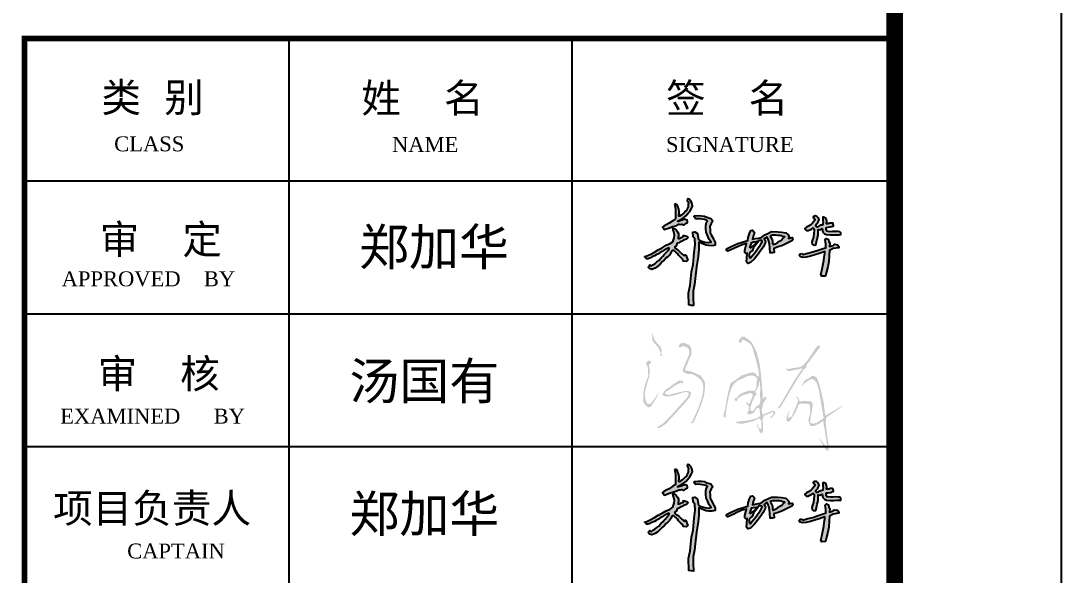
# Model space of a CAD drawing. Extents: x -2746917 to -971774, y -3334247 to -3250358.
# Drawn here: x -2447746 to -2441503, y -3306509 to -3303185 of the extents above; entities that cross this region are included whole.
import ezdxf

# ---------------------------------------------------------------- set-up
doc = ezdxf.new("R2010")
doc.units = 0
doc.header["$LTSCALE"] = 1000
doc.header["$MEASUREMENT"] = 0
doc.layers.get('0').update_dxf_attribs({"linetype": 'CONTINUOUS'})
for name, color, linetype in [('HATCH', 254, 'CONTINUOUS'), ('PUB_TEXT', 7, 'CONTINUOUS'), ('PUB_TITLE', 4, 'CONTINUOUS')]:
    doc.layers.add(name, color=color, linetype=linetype)
doc.layers.add('yichutu', color=7, linetype='CONTINUOUS', true_color=0xffffff, plot=False)
doc.styles.add('GHF', font='times.ttf')
doc.styles.add('STYLE1', font='simhei.ttf', dxfattribs={"width": 0.8})

# ---------------------------------------------------------------- blocks, each defined once
blk = doc.blocks.new('yct-891-420-89100-42000-100-2004.0')
at = {"layer": 'yichutu', "color": 7, "true_color": 0xffffff}
blk.add_lwpolyline([(0, 0), (0, 42000), (89100, 42000), (89100, 0)], close=True, dxfattribs=at)
blk = doc.blocks.new('A$C1CC133F4')
h = blk.add_hatch(color=256)
h.paths.add_polyline_path([(2589, 5916), (2340, 5741), (1970, 5590), (1613, 5361), (1247, 5176), (893, 4957), (496, 4734), (190, 4594), (3, 4548), (0, 4492), (70, 4451), (167, 4336), (321, 4337), (528, 4426), (716, 4530), (886, 4599), (1056, 4691), (1264, 4797), (1420, 4925), (1619, 5013), (1789, 5136), (2022, 5254), (2221, 5359), (2258, 5319), (2221, 5165), (2108, 5044), (1888, 4817), (1800, 4715), (1677, 4560), (1512, 4425), (1295, 4161), (1114, 4047), (950, 3898), (737, 3776), (599, 3643), (523, 3700), (450, 3766), (355, 3664), (337, 3535), (441, 3424), (647, 3357), (956, 3473), (1198, 3640), (1423, 3838), (1629, 4068), (1785, 4201), (1966, 4411), (2129, 4518), (2298, 4679), (2422, 4869), (2505, 5075), (2603, 5138), (2685, 5100), (2764, 5028), (2880, 4948), (3022, 4810), (3125, 4660), (3307, 4468), (3490, 4306), (3566, 4124), (3860, 4097), (3991, 4206), (3919, 4364), (3867, 4509), (3844, 4619), (3772, 4711), (3729, 4703), (3698, 4623), (3579, 4681), (3435, 4805), (3311, 4914), (3169, 5051), (3024, 5184), (2894, 5250), (2782, 5347), (2791, 5438), (2891, 5524), (2959, 5672), (3034, 5769), (3159, 5823), (3286, 5908), (3459, 5975), (3680, 6086), (3847, 6153), (3933, 6216), (3979, 6278), (3955, 6373), (3901, 6435), (3764, 6465), (3655, 6491), (3563, 6498), (3585, 6388), (3486, 6342), (3362, 6304), (3194, 6210), (3101, 6198), (3102, 6323), (3122, 6440), (3115, 6676), (3026, 6826), (2891, 7008), (2703, 7135), (2591, 7130), (2630, 7000), (2694, 6823), (2734, 6532), (2728, 6282)])
h.paths.add_polyline_path([(3032, 7807), (3208, 7918), (3386, 8001), (3571, 8125), (3811, 8301), (4013, 8544), (4158, 8708), (4322, 8994), (4403, 9192), (4339, 9508), (4248, 9675), (4149, 9805), (4028, 9865), (3946, 9846), (3928, 9741), (3991, 9619), (4043, 9519), (4023, 9352), (3999, 9151), (3931, 8966), (3884, 8827), (3774, 8726), (3642, 8599), (3500, 8455), (3363, 8383), (3218, 8270), (3150, 8276), (3188, 8562), (3175, 8707), (3156, 8916), (3058, 9165), (2987, 9338), (2884, 9416), (2757, 9400), (2824, 9155), (2852, 8856), (2844, 8586), (2849, 8246), (2845, 8079), (2823, 7975), (2583, 7850), (2245, 7621), (1968, 7480), (1767, 7365), (1647, 7271), (1693, 7192), (1816, 7036), (1990, 7097), (2189, 7173), (2593, 7312), (2957, 7416), (3133, 7521), (3288, 7510), (3440, 7543), (3515, 7486), (3650, 7485), (3761, 7604), (3952, 7692), (3949, 7794), (3925, 7921), (3741, 7968), (3665, 7988), (3458, 7904), (3352, 7869), (3127, 7797)])
h.paths.add_polyline_path([(6146, 6555), (6062, 6744), (6037, 7017), (6025, 7330), (6131, 7598), (6298, 7799), (6184, 7997), (6116, 8064), (5746, 8182), (5534, 8281), (5256, 8312), (4950, 8335), (4582, 8301), (4569, 8225), (4658, 8082), (4729, 8020), (4899, 8041), (5128, 8028), (5301, 7996), (5512, 7956), (5707, 7911), (5800, 7860), (5725, 7709), (5641, 7425), (5641, 7101), (5691, 6792), (5839, 6440), (5962, 6127), (6136, 5880), (5910, 5827), (5565, 5883), (5106, 6016), (4980, 6112), (4902, 6445), (4872, 6665), (4623, 6837), (4451, 6803), (4490, 6369), (4632, 6197), (4664, 5636), (4555, 4908), (4461, 3802), (4317, 3138), (4184, 1888), (4043, 1160), (4080, 70), (4279, 12), (4521, 0), (4462, 724), (4489, 1331), (4601, 1948), (4651, 2519), (4797, 3603), (4925, 4557), (5002, 5180), (4992, 5863), (5122, 5801), (5267, 5739), (5428, 5676), (5694, 5589), (5933, 5548), (6204, 5543), (6509, 5598), (6510, 5829), (6446, 5975), (6408, 6084), (6350, 6174)])
h.paths.add_polyline_path([(9532, 6018), (9220, 5926), (8624, 5734), (8042, 5491), (7560, 5248), (7574, 5112), (7696, 5034), (8228, 5277), (8589, 5441), (9017, 5636), (9425, 5739), (9269, 5144), (9269, 4930), (9354, 4827), (9470, 4866), (9431, 4400), (9425, 4063), (9541, 3901), (9800, 3979), (10153, 4338), (10390, 4646), (10713, 5066), (10959, 5422), (11154, 5791), (11180, 5979), (11045, 6168), (11167, 6244), (11322, 6341), (11464, 6056), (11555, 5707), (11587, 5338), (11620, 4898), (11808, 4885), (11989, 4917), (11937, 5286), (12358, 5429), (12747, 5577), (13187, 5791), (13627, 6004), (13718, 6102), (13640, 6289), (13313, 6221), (13356, 6394), (13266, 6542), (13053, 6737), (12649, 6797), (12310, 6829), (11728, 6846), (11379, 6678), (11113, 6549), (10829, 6338), (10675, 6260), (10522, 6242), (10210, 6206), (9963, 6137), (9999, 6261), (10073, 6531), (10146, 6714), (10095, 6842), (9963, 6966), (9811, 6948), (9678, 6682), (9582, 6316)])
h.paths.add_polyline_path([(9892, 5849), (10073, 5893), (10341, 5928), (10342, 5878), (10246, 5767), (10171, 5649), (10073, 5547), (9832, 5397), (9738, 5312), (9806, 5622), (9889, 5757)], flags=16)
h.paths.add_polyline_path([(10277, 5626), (10446, 5855), (10482, 5982), (10621, 6030), (10825, 6018), (10852, 5909), (10806, 5806), (10697, 5612), (10504, 5332), (10295, 5066), (10129, 4837), (9924, 4584), (9781, 4416), (9724, 4406), (9668, 4545), (9655, 4818), (9685, 4828), (9829, 4962), (9932, 5042), (10012, 5220), (10073, 5349), (10139, 5438)], flags=16)
h.paths.add_polyline_path([(11624, 6486), (11826, 6535), (12101, 6544), (12299, 6526), (12465, 6526), (12618, 6490), (12785, 6441), (12924, 6396), (12910, 6328), (12776, 6207), (12672, 6072), (12492, 5964), (12294, 5843), (12060, 5690), (11885, 5609), (11858, 5780), (11853, 5937), (11813, 6081), (11736, 6243), (11655, 6382)], flags=16)
h.paths.add_polyline_path([(15686, 6956), (15658, 6691), (15611, 6336), (15513, 6102), (15480, 5882), (15494, 5690), (15583, 5616), (15742, 5597), (15826, 5616), (15910, 5891), (15962, 6191), (16037, 6523), (16055, 6827), (16055, 7051), (16210, 7023), (16425, 7131), (16486, 6808), (16650, 6654), (16827, 6565), (17169, 6537), (17492, 6537), (17754, 6560), (17983, 6556), (18138, 6570), (18161, 6724), (18063, 6827), (17899, 6855), (17657, 6860), (17380, 6855), (17194, 6837), (16982, 6857), (16855, 6880), (16807, 6977), (16807, 7081), (16801, 7233), (16984, 7246), (17173, 7283), (17307, 7315), (17406, 7354), (17463, 7393), (17447, 7525), (17435, 7591), (17383, 7630), (17320, 7630), (17134, 7630), (16981, 7577), (16878, 7577), (16812, 7577), (16855, 7784), (16813, 7924), (16751, 8096), (16689, 8135), (16605, 8171), (16491, 8174), (16488, 8126), (16481, 8021), (16494, 7882), (16507, 7745), (16494, 7560), (16489, 7489), (16419, 7450), (16306, 7430), (16215, 7398), (16117, 7352), (16007, 7297), (15955, 7261), (15861, 7288), (15805, 7395), (15854, 7450), (15912, 7534), (16007, 7645), (16065, 7749), (16091, 7807), (16137, 7924), (16124, 8028), (16042, 8116), (16003, 8184), (15922, 8259), (15870, 8278), (15786, 8295), (15743, 8295), (15639, 8252), (15595, 8231), (15581, 8167), (15640, 8127), (15724, 8045), (15745, 7940), (15727, 7866), (15534, 7644), (15366, 7487), (15163, 7340), (14971, 7249), (14832, 7122), (14864, 7001), (14986, 6936), (15132, 6941), (15269, 7012), (15432, 7078), (15546, 7179), (15633, 7166), (15677, 7089)])
h.paths.add_polyline_path([(16159, 4835), (16661, 5009), (16675, 4846), (16620, 4484), (16582, 4162), (16488, 3706), (16405, 3239), (16301, 2877), (16405, 2711), (16737, 2731), (16810, 3125), (16945, 3602), (17038, 4069), (17069, 4649), (17090, 5095), (17453, 5272), (17961, 5354), (17951, 5469), (17837, 5634), (17567, 5676), (17432, 5572), (17111, 5458), (17121, 5780), (17038, 5925), (17007, 6132), (16810, 6215), (16696, 6111), (16716, 5914), (16748, 5686), (16748, 5354), (16519, 5292), (16063, 5137), (15554, 4971), (15098, 4857), (14631, 4722), (14507, 4815), (14383, 4790), (14306, 4672), (14388, 4535), (14602, 4453), (14944, 4484), (15347, 4586), (15751, 4708)])
for points in [[(2757, 9400), (2824, 9155), (2852, 8856), (2844, 8586), (2849, 8246), (2845, 8079), (2823, 7975), (2583, 7850), (2245, 7621), (1968, 7480), (1767, 7365), (1647, 7271), (1693, 7192), (1816, 7036), (1990, 7097), (2189, 7173), (2593, 7312), (2957, 7416), (3133, 7521), (3288, 7510), (3440, 7543), (3515, 7486), (3650, 7485), (3761, 7604), (3952, 7692), (3949, 7794), (3925, 7921), (3741, 7968), (3665, 7988), (3458, 7904), (3352, 7869), (3127, 7797), (3032, 7807), (3208, 7918), (3386, 8001), (3571, 8125), (3811, 8301), (4013, 8544), (4158, 8708), (4322, 8994), (4403, 9192), (4339, 9508), (4248, 9675), (4149, 9805), (4028, 9865), (3946, 9846), (3928, 9741), (3991, 9619), (4043, 9519), (4023, 9352), (3999, 9151), (3931, 8966), (3884, 8827), (3774, 8726), (3642, 8599), (3500, 8455), (3363, 8383), (3218, 8270), (3150, 8276), (3188, 8562), (3175, 8707), (3156, 8916), (3058, 9165), (2987, 9338), (2884, 9416), (2757, 9400)], [(4582, 8301), (4950, 8335), (5256, 8312), (5534, 8281), (5746, 8182), (6116, 8064), (6184, 7997), (6298, 7799), (6131, 7598), (6025, 7330), (6037, 7017), (6062, 6744), (6146, 6555), (6350, 6174), (6408, 6084), (6446, 5975), (6510, 5829), (6509, 5598), (6204, 5543), (5933, 5548), (5694, 5589), (5428, 5676), (5267, 5739), (5122, 5801), (4992, 5863), (5002, 5180), (4925, 4557), (4797, 3603), (4651, 2519), (4601, 1948), (4489, 1331), (4462, 724), (4521, 0), (4279, 12), (4080, 70), (4043, 1160), (4184, 1888), (4317, 3138), (4461, 3802), (4555, 4908), (4664, 5636), (4632, 6197), (4490, 6369), (4451, 6803), (4623, 6837), (4872, 6665), (4902, 6445), (4980, 6112), (5106, 6016), (5565, 5883), (5910, 5827), (6136, 5880), (5962, 6127), (5839, 6440), (5691, 6792), (5641, 7101), (5641, 7425), (5725, 7709), (5800, 7860), (5707, 7911), (5512, 7956), (5301, 7996), (5128, 8028), (4899, 8041), (4729, 8020), (4658, 8082), (4569, 8225), (4582, 8301)], [(15595, 8231), (15581, 8167), (15640, 8127), (15724, 8045), (15745, 7940), (15727, 7866), (15534, 7644), (15366, 7487), (15163, 7340), (14971, 7249), (14832, 7122), (14864, 7001), (14986, 6936), (15132, 6941), (15269, 7012), (15432, 7078), (15546, 7179), (15633, 7166), (15677, 7089), (15686, 6956), (15658, 6691), (15611, 6336), (15513, 6102), (15480, 5882), (15494, 5690), (15583, 5616), (15742, 5597), (15826, 5616), (15910, 5891), (15962, 6191), (16037, 6523), (16055, 6827), (16055, 7051), (16210, 7023), (16425, 7131), (16486, 6808), (16650, 6654), (16827, 6565), (17169, 6537), (17492, 6537), (17754, 6560), (17983, 6556), (18138, 6570), (18161, 6724), (18063, 6827), (17899, 6855), (17657, 6860), (17380, 6855), (17194, 6837), (16982, 6857), (16855, 6880), (16807, 6977), (16807, 7081), (16802, 7198), (16826, 7235), (16984, 7246), (17173, 7283), (17307, 7315), (17406, 7354), (17463, 7393), (17447, 7525), (17435, 7591), (17383, 7630), (17320, 7630), (17187, 7630), (17134, 7630), (17028, 7594), (16954, 7577), (16878, 7577), (16812, 7577), (16855, 7784), (16813, 7924), (16751, 8096), (16689, 8135), (16605, 8171), (16491, 8174), (16488, 8126), (16481, 8021), (16494, 7882), (16507, 7745), (16494, 7560), (16489, 7489), (16419, 7450), (16306, 7430), (16215, 7398), (16117, 7352), (16007, 7297), (15955, 7261), (15896, 7278), (15851, 7307), (15805, 7395), (15854, 7450), (15912, 7534), (16007, 7645), (16065, 7749), (16091, 7807), (16137, 7924), (16124, 8028), (16124, 8028), (16042, 8116), (16003, 8184), (16003, 8184), (15922, 8259), (15870, 8278), (15786, 8295), (15743, 8295), (15743, 8295), (15639, 8252), (15595, 8231)], [(3, 4548), (190, 4594), (496, 4734), (893, 4957), (1247, 5176), (1613, 5361), (1970, 5590), (2340, 5741), (2589, 5916), (2728, 6282), (2734, 6532), (2694, 6823), (2630, 7000), (2630, 7000), (2591, 7130), (2703, 7135), (2891, 7008), (3026, 6826), (3115, 6676), (3122, 6440), (3102, 6323), (3101, 6198), (3194, 6210), (3362, 6304), (3486, 6342), (3585, 6388), (3563, 6498), (3655, 6491), (3764, 6465), (3901, 6435), (3955, 6373), (3979, 6278), (3933, 6216), (3847, 6153), (3680, 6086), (3459, 5975), (3286, 5908), (3159, 5823), (3034, 5769), (2959, 5672), (2891, 5524), (2791, 5438), (2782, 5347), (2894, 5250), (3024, 5184), (3169, 5051), (3311, 4914), (3435, 4805), (3579, 4681), (3698, 4623), (3729, 4703), (3772, 4711), (3844, 4619), (3867, 4509), (3919, 4364), (3991, 4206), (3860, 4097), (3566, 4124), (3490, 4306), (3307, 4468), (3125, 4660), (3022, 4810), (2880, 4948), (2764, 5028), (2685, 5100), (2603, 5138), (2505, 5075), (2422, 4869), (2298, 4679), (2129, 4518), (1966, 4411), (1785, 4201), (1629, 4068), (1423, 3838), (1198, 3640), (956, 3473), (647, 3357), (441, 3424), (337, 3535), (355, 3664), (450, 3766), (523, 3700), (599, 3643), (737, 3776), (950, 3898), (1114, 4047), (1295, 4161), (1512, 4425), (1677, 4560), (1800, 4715), (1888, 4817), (2108, 5044), (2221, 5165), (2258, 5319), (2221, 5359), (2022, 5254), (1789, 5136), (1619, 5013), (1420, 4925), (1264, 4797), (1056, 4691), (886, 4599), (716, 4530), (528, 4426), (321, 4337), (167, 4336), (70, 4451), (0, 4492), (3, 4548)], [(7560, 5248), (8042, 5491), (8624, 5734), (9220, 5926), (9532, 6018), (9582, 6316), (9678, 6682), (9811, 6948), (9963, 6966), (10095, 6842), (10146, 6714), (10073, 6531), (9999, 6261), (9963, 6137), (10210, 6206), (10522, 6242), (10675, 6260), (10829, 6338), (11113, 6549), (11379, 6678), (11728, 6846), (12310, 6829), (12649, 6797), (13053, 6737), (13266, 6542), (13356, 6394), (13313, 6221), (13640, 6289), (13718, 6102), (13627, 6004), (13187, 5791), (12747, 5577), (12358, 5429), (11937, 5286), (11989, 4917), (11808, 4885), (11620, 4898), (11587, 5338), (11555, 5707), (11464, 6056), (11322, 6341), (11167, 6244), (11045, 6168), (11180, 5979), (11154, 5791), (10959, 5422), (10713, 5066), (10390, 4646), (10153, 4338), (9800, 3979), (9541, 3901), (9425, 4063), (9431, 4400), (9470, 4866), (9354, 4827), (9269, 4930), (9269, 5144), (9425, 5739), (9017, 5636), (8589, 5441), (8228, 5277), (7696, 5034), (7574, 5112), (7560, 5248)], [(9655, 4818), (9668, 4545), (9724, 4406), (9781, 4416), (9924, 4584), (10129, 4837), (10295, 5066), (10504, 5332), (10697, 5612), (10806, 5806), (10852, 5909), (10826, 6013), (10777, 6021), (10621, 6030), (10482, 5982), (10446, 5855), (10277, 5626), (10139, 5438), (10073, 5349), (10012, 5220), (9932, 5042), (9829, 4962), (9685, 4828), (9655, 4818)], [(9738, 5312), (9806, 5622), (9889, 5757), (9892, 5849), (10073, 5893), (10341, 5928), (10342, 5878), (10246, 5767), (10171, 5649), (10073, 5547), (9832, 5397), (9738, 5312)], [(11624, 6486), (11826, 6535), (12101, 6544), (12299, 6526), (12465, 6526), (12618, 6490), (12785, 6441), (12924, 6396), (12910, 6328), (12776, 6207), (12672, 6072), (12492, 5964), (12294, 5843), (12060, 5690), (11885, 5609), (11858, 5780), (11853, 5937), (11813, 6081), (11736, 6243), (11655, 6382), (11624, 6486)], [(14507, 4815), (14631, 4722), (15098, 4857), (15554, 4971), (16063, 5137), (16519, 5292), (16748, 5354), (16748, 5686), (16716, 5914), (16696, 6111), (16810, 6215), (17007, 6132), (17038, 5925), (17121, 5780), (17111, 5458), (17432, 5572), (17567, 5676), (17837, 5634), (17951, 5469), (17961, 5354), (17453, 5272), (17090, 5095), (17069, 4649), (17038, 4069), (16945, 3602), (16810, 3125), (16737, 2731), (16405, 2711), (16301, 2877), (16405, 3239), (16488, 3706), (16582, 4162), (16620, 4484), (16675, 4846), (16661, 5009), (16159, 4835), (15751, 4708), (15347, 4586), (14944, 4484), (14602, 4453), (14388, 4535), (14306, 4672), (14383, 4790), (14507, 4815)]]:
    blk.add_lwpolyline(points)
blk = doc.blocks.new('A$C440D491C')
at = {"layer": 'HATCH'}
h = blk.add_hatch(color=256, dxfattribs=at)
h.paths.add_polyline_path([(87600, 10840.2), (87594, 10836.9), (87575.1, 10825.5), (87556.2, 10812), (87543.1, 10794.7), (87545.4, 10807.3), (87559, 10829.2), (87592.4, 10848.8), (87601.5, 10856.8), (87612.3, 10859.2), (87630.8, 10851.4), (87638.8, 10836.6), (87644.8, 10817.6), (87652.9, 10795), (87675.5, 10694.9), (87681, 10643.2), (87686, 10620.6), (87786.4, 10679.9), (87784.1, 10674.1), (87692.8, 10610.7), (87689.4, 10602.3), (87687.2, 10576.6), (87692.3, 10527.1), (87698, 10483), (87705.7, 10431.3), (87704.7, 10415.9), (87698.6, 10409.3), (87687.9, 10416.4), (87640.5, 10493.4), (87688, 10436.7), (87696.1, 10438.5), (87671.7, 10589), (87650.6, 10574.2), (87631.4, 10564.3), (87614, 10557.7), (87594.8, 10559.1), (87587.1, 10576.9), (87582.8, 10594.4), (87591.2, 10622.7), (87594.7, 10645.6), (87593.2, 10666), (87589.7, 10687.2), (87572.7, 10692.8), (87542.1, 10692.6), (87524.8, 10687.6), (87515.1, 10663.2), (87503.8, 10637.7), (87486.5, 10611.2), (87474.8, 10591.6), (87463.3, 10582.6), (87451.2, 10590.8), (87453.1, 10608.1), (87457.8, 10630), (87472.6, 10658.6), (87460.9, 10620.8), (87463.7, 10605), (87482.4, 10615.1), (87501.2, 10658), (87514.2, 10687.8), (87520.4, 10709.1), (87520.2, 10717.1), (87510.6, 10730), (87507.6, 10736.8), (87522.2, 10726.5), (87527, 10714.4), (87531.2, 10703.7), (87550.2, 10708.6), (87566.2, 10709), (87582.5, 10705.9), (87598.3, 10705.8), (87606.6, 10696.9), (87609.8, 10680.9), (87605.3, 10668), (87604.7, 10649.5), (87598.5, 10622.6), (87595.5, 10600.7), (87593.3, 10586.8), (87595.9, 10576.2), (87611.1, 10571.8), (87632.4, 10576.9), (87674.3, 10605.5), (87652.9, 10735), (87646.8, 10771.4), (87637.6, 10800.4), (87633.9, 10813.8), (87626.1, 10824.2), (87618.3, 10832.9), (87605.5, 10840.7)])
h.paths.add_polyline_path([(87631.2, 11002.5), (87651.7, 11029.8), (87652.3, 11040.5), (87638.7, 11040.8), (87622.3, 11019), (87607.8, 10995.6), (87577.6, 10951.9), (87555.1, 10925.6), (87535.9, 10911.9), (87495.9, 10906.3), (87460.7, 10899.7), (87445, 10903.4), (87452.6, 10894.3), (87463.5, 10887.5), (87530.2, 10899.6), (87548.7, 10905.1), (87503.5, 10839), (87456.8, 10760.6), (87420.4, 10697.1), (87397.2, 10662.5), (87410.7, 10665.4), (87438.3, 10708.4), (87517.7, 10841.5), (87555.7, 10898.1), (87567.2, 10906), (87572.3, 10924.1)])
h.paths.add_polyline_path([(87247.3, 10646.3), (87237, 10648.8), (87234.6, 10668.7), (87246, 10701.5), (87262.6, 10740.4), (87270.5, 10745.4), (87272.1, 10753.4), (87266.9, 10758.2), (87261.3, 10760.4), (87271.6, 10775.3), (87279.8, 10790.5), (87285.2, 10804), (87289, 10832.8), (87291.4, 10818.3), (87295.4, 10779.4), (87291.5, 10749), (87295.5, 10715.4), (87291.6, 10692.1), (87278.4, 10679.4), (87268.2, 10674.3), (87264.2, 10665.6), (87255.9, 10654.2)], flags=16)
h.paths.add_polyline_path([(87183.8, 11064.8), (87179.8, 11058.6), (87167.7, 11058.2), (87165.8, 11073), (87174.8, 11083.9), (87184.8, 11094.5), (87200.3, 11093), (87227.3, 11073.5), (87247.2, 11053.1), (87272.1, 11003.2), (87281.4, 10967.8), (87292.6, 10917.7), (87302, 10829.7), (87309.5, 10742), (87307.6, 10716.7), (87321.9, 10732.7), (87334, 10727.4), (87324.6, 10714.4), (87313.1, 10695.9), (87308, 10676.5), (87303.4, 10655.8), (87304.1, 10637.7), (87310.8, 10625.6), (87351.1, 10644.1), (87363.9, 10648.5), (87379.7, 10647.4), (87384.9, 10638), (87380.9, 10628.1), (87372.5, 10618.8), (87359.7, 10607.7), (87347.9, 10605.6), (87358.4, 10615), (87370.5, 10627), (87376.5, 10636.7), (87366.9, 10641.5), (87315.3, 10618.6), (87311.6, 10606.4), (87306.5, 10588.7), (87311, 10571.8), (87309.5, 10555), (87311.8, 10541.9), (87309.3, 10528.3), (87306.2, 10518.2), (87300.9, 10513.2), (87289.7, 10525.2), (87286.8, 10535.8), (87280, 10551.7), (87275.6, 10563.3), (87269.6, 10579.3), (87282.2, 10559.8), (87287.2, 10545.1), (87298.3, 10539.7), (87302.6, 10550.7), (87300.1, 10569.1), (87299.6, 10585.8), (87294.2, 10601.6), (87283.6, 10603.5), (87272.1, 10595.8), (87261.7, 10591), (87240.2, 10584.5), (87225.4, 10580.5), (87206.9, 10576.5), (87185.4, 10571), (87165, 10573), (87150.3, 10577.4), (87145.9, 10582), (87156.2, 10584), (87178.4, 10586.5), (87200.4, 10588.6), (87232.8, 10593.1), (87266.3, 10601.4), (87294.2, 10617.1), (87291.9, 10635), (87290.3, 10655.9), (87286.5, 10668.7), (87274.1, 10665), (87265.2, 10655.5), (87256.1, 10637.5), (87232.3, 10628.6), (87217.8, 10628.7), (87219.1, 10643.7), (87226.5, 10655.4), (87224.1, 10662.4), (87227, 10675.4), (87220.1, 10684.3), (87209.5, 10695.6), (87211.4, 10703.8), (87221.1, 10693.8), (87228.1, 10689.1), (87247.6, 10735.5), (87249.1, 10750), (87234.8, 10755.6), (87223.5, 10753.1), (87207.1, 10747.4), (87194.3, 10744.9), (87180.5, 10738.6), (87169.5, 10731.2), (87162.5, 10726.5), (87157.4, 10717.2), (87153.8, 10708.3), (87149.7, 10706.2), (87139.7, 10716.7), (87141.1, 10723.7), (87150.4, 10723.3), (87161.6, 10737.2), (87172.1, 10749.5), (87201.8, 10762.6), (87226.1, 10770.4), (87250.2, 10769.3), (87257.6, 10766.8), (87270.9, 10788.3), (87271.6, 10807.8), (87273, 10821.9), (87275.1, 10835.6), (87273.7, 10846.1), (87264.5, 10854), (87246.2, 10861.3), (87221.6, 10859.7), (87194.7, 10846.5), (87159.2, 10830.9), (87138.1, 10812), (87122.8, 10788.9), (87118, 10775.7), (87108.8, 10750.2), (87105.5, 10733.6), (87095, 10683.7), (87090, 10655.6), (87086.7, 10631.9), (87087, 10618.6), (87083.1, 10607.5), (87074, 10612), (87075, 10633.3), (87083, 10659.3), (87088.7, 10690.4), (87094.3, 10726.8), (87100.2, 10754.6), (87107.9, 10781.2), (87110.5, 10798.5), (87116.4, 10813.1), (87120, 10818.7), (87132.7, 10824.5), (87182.8, 10861.2), (87229.3, 10876), (87251.5, 10879.7), (87266.3, 10872.3), (87273, 10863), (87280.3, 10853.5), (87286.7, 10858.3), (87283.7, 10889.8), (87269.9, 10950), (87255.6, 10997.8), (87248.9, 11021.9), (87241, 11042.8), (87221.9, 11060), (87196.1, 11073.2), (87185.2, 11075.4), (87181.8, 11069.7)])
h.paths.add_polyline_path([(86736.7, 10745.9), (86722.8, 10752), (86727.9, 10763.5), (86763, 10786.1), (86786.9, 10803.2), (86809.4, 10814.4), (86817.9, 10818.6), (86825.4, 10814.2), (86832.5, 10815.2), (86832.9, 10822.5), (86824.6, 10829.3), (86809.6, 10831.4), (86779.4, 10813.1), (86749.2, 10791.3), (86729.8, 10779), (86716.5, 10765.5), (86712.4, 10755.1), (86708, 10754), (86706.5, 10746.7), (86711.3, 10741.5), (86723.3, 10736.3), (86739.8, 10734.8), (86768.3, 10740.1), (86797.1, 10747.9), (86823.1, 10757), (86844.7, 10761.1), (86853.2, 10761.7), (86865, 10755.9), (86863.1, 10741.8), (86849.6, 10722.6), (86762.5, 10625.3), (86712, 10574.6), (86687.8, 10558.7), (86671.8, 10549.2), (86688.7, 10545.6), (86730.2, 10572.9), (86800.9, 10650.5), (86846.5, 10700.7), (86872.3, 10732.3), (86877.2, 10747.2), (86878.2, 10758.6), (86866.2, 10766.9), (86852.6, 10768.7), (86832, 10765.7), (86810.7, 10760.9), (86779.7, 10753.8), (86766.3, 10750.7), (86751.1, 10744.8)])
h.paths.add_polyline_path([(86821.6, 11034.6), (86811.3, 11025.9), (86804.6, 11038.7), (86815.4, 11053.7), (86837.4, 11056.7), (86870.5, 11043), (86881.2, 11020), (86880.3, 10985.6), (86870.1, 10964), (86842.7, 10897.9), (86845.6, 10890.3), (86858.6, 10889.4), (86874, 10887.6), (86911, 10871.9), (86935.7, 10861.5), (86951.7, 10838.3), (86963, 10817), (86963.1, 10793), (86955.8, 10734.2), (86941, 10689.3), (86924, 10646.4), (86894.8, 10580.4), (86885.8, 10574.8), (86871.6, 10577), (86883.1, 10580.2), (86890.2, 10594.4), (86924.1, 10671.1), (86944.2, 10727.6), (86950.5, 10761.9), (86952.9, 10793.5), (86948.1, 10819.2), (86933.7, 10838), (86918.2, 10851.4), (86897.9, 10863.9), (86881.6, 10870.4), (86871.5, 10869.5), (86863.1, 10869), (86849.2, 10874.5), (86837.1, 10879.3), (86831.4, 10884.5), (86828.7, 10892.4), (86832.6, 10905.9), (86864.4, 10980.4), (86869.5, 10998.8), (86865.1, 11017.3), (86857.8, 11026.9), (86845, 11033.8), (86833.3, 11038.5), (86828.4, 11038.3)])
h.paths.add_polyline_path([(86628, 10908.7), (86625.6, 10928.8), (86636.8, 10931.9), (86639.1, 10937.9), (86635.4, 10947.5), (86621.8, 10951.2), (86609.2, 10937.1), (86612, 10926.7), (86620.6, 10905.9), (86621.2, 10881.2), (86621.6, 10857.3), (86614.9, 10839.1), (86606, 10816.6), (86599.6, 10791.8), (86594.5, 10771.8), (86591.6, 10749.8), (86591.8, 10721.6), (86592.4, 10703.1), (86600.4, 10688.2), (86617.2, 10673.5), (86625.4, 10670.2), (86636.1, 10673.3), (86652.2, 10695.3), (86667.7, 10719.8), (86678.3, 10742.6), (86688, 10767.2), (86678, 10750.2), (86669.9, 10736.6), (86659.6, 10721.1), (86648.2, 10704.6), (86632.7, 10689.3), (86618.9, 10689.6), (86609.8, 10699.9), (86603.9, 10725.6), (86600.5, 10750.2), (86607.3, 10784.3), (86624.4, 10843.9), (86628.2, 10853.3), (86629.3, 10868), (86631, 10890.3)])
h.paths.add_polyline_path([(86646.8, 11068.9), (86647.1, 11117.1), (86654.4, 11092.7), (86660.2, 11073.5), (86672.6, 11059.5), (86679.7, 11050.4), (86695.4, 11033.4), (86701.6, 11017.5), (86701.3, 11003.3), (86701, 10989.1), (86709.4, 10978.6), (86691.9, 10982), (86696.5, 10993.6), (86684.9, 11025.1)])
at = {"layer": 'PUB_TITLE', "color": 4}
for p, q in [((84464.6, 12881.9), (84464.6, 6514.4)), ((86162.8, 12881.9), (86162.8, 6514.4)), ((82878.9, 12027.2), (88110.9, 12027.2)), ((82878.9, 11231.2), (88110.9, 11231.2)), ((82878.9, 10435.3), (88110.9, 10435.3))]:
    blk.add_line(p, q, dxfattribs=at)
at = {"layer": 'PUB_TITLE'}
blk.add_lwpolyline([(0, 0), (0, 42000), (89100, 42000), (89100, 0)], close=True, dxfattribs=at)
at = {"layer": 'PUB_TITLE', "const_width": 100}
blk.add_lwpolyline([(88100, 1000), (88100, 41000), (713.3, 41000), (713.3, 1000), (88100, 1000)], dxfattribs=at)
at = {"layer": 'PUB_TITLE', "color": 4, "const_width": 35.2}
blk.add_lwpolyline([(82878.9, 6514.4), (88110.9, 6514.4), (88110.9, 12881.9), (82878.9, 12881.9)], close=True, dxfattribs=at)
at = {"color": 6, "xscale": 0.06480000028386712, "yscale": 0.06480000028386712, "zscale": 0.0648}
for p in [(86601.5, 11280), (86601.5, 9688.2)]:
    blk.add_blockref('A$C1CC133F4', p, dxfattribs=at)
at = {"layer": 'PUB_TEXT'}
for s, height, style, p in [(' 类', 174.12, 'STYLE1', (83222.2, 12440.8)), ('别', 174.1, 'STYLE1', (83717.5, 12440.8)), ('姓', 174.1, 'STYLE1', (84900.7, 12436.8)), ('名', 174.1, 'STYLE1', (85396, 12436.8)), ('签', 174.1, 'STYLE1', (86728.7, 12436.8)), ('名', 174.1, 'STYLE1', (87224, 12436.8)), ('CLASS', 89.55, 'GHF', (83417.1, 12205.2)), ('NAME', 89.55, 'GHF', (85084.1, 12201.2)), ('SIGNATURE', 89.55, 'GHF', (86728.5, 12201.2)), ('审', 174.1, 'STYLE1', (83330.9, 11590)), ('定', 174.1, 'STYLE1', (83826.2, 11590)), ('郑加华', 220, 'STYLE1', (84886, 11521.9)), ('APPROVED', 89.55, 'GHF', (83101.8, 11396.1)), ('BY', 89.55, 'GHF', (83955.3, 11396.1)), ('审', 174.1, 'STYLE1', (83317.4, 10785)), ('核', 174.1, 'STYLE1', (83812.7, 10785)), ('汤国有', 220, 'STYLE1', (84828, 10717.7)), ('EXAMINED', 89.55, 'GHF', (83093.1, 10572.5)), ('BY', 89.55, 'GHF', (84013.9, 10572.5)), ('项目负责人', 174.12, 'STYLE1', (83050.7, 9978.1)), ('郑加华', 220, 'STYLE1', (84828, 9921.8)), ('CAPTAIN', 89.55, 'GHF', (83495.1, 9763.8))]:
    blk.add_text(s, height=height, dxfattribs=dict(at, style=style)).set_placement(p)

msp = doc.modelspace()

# ---------------------------------------------------------------- block references
at = {"ltscale": 1.5}
msp.add_blockref('A$C440D491C', (-2530602.64, -3316173.05), dxfattribs=at)
at = {"layer": 'yichutu'}
msp.add_blockref('yct-891-420-89100-42000-100-2004.0', (-2530602.64, -3316173.05), dxfattribs=at)

doc.saveas('drawing.dxf')
